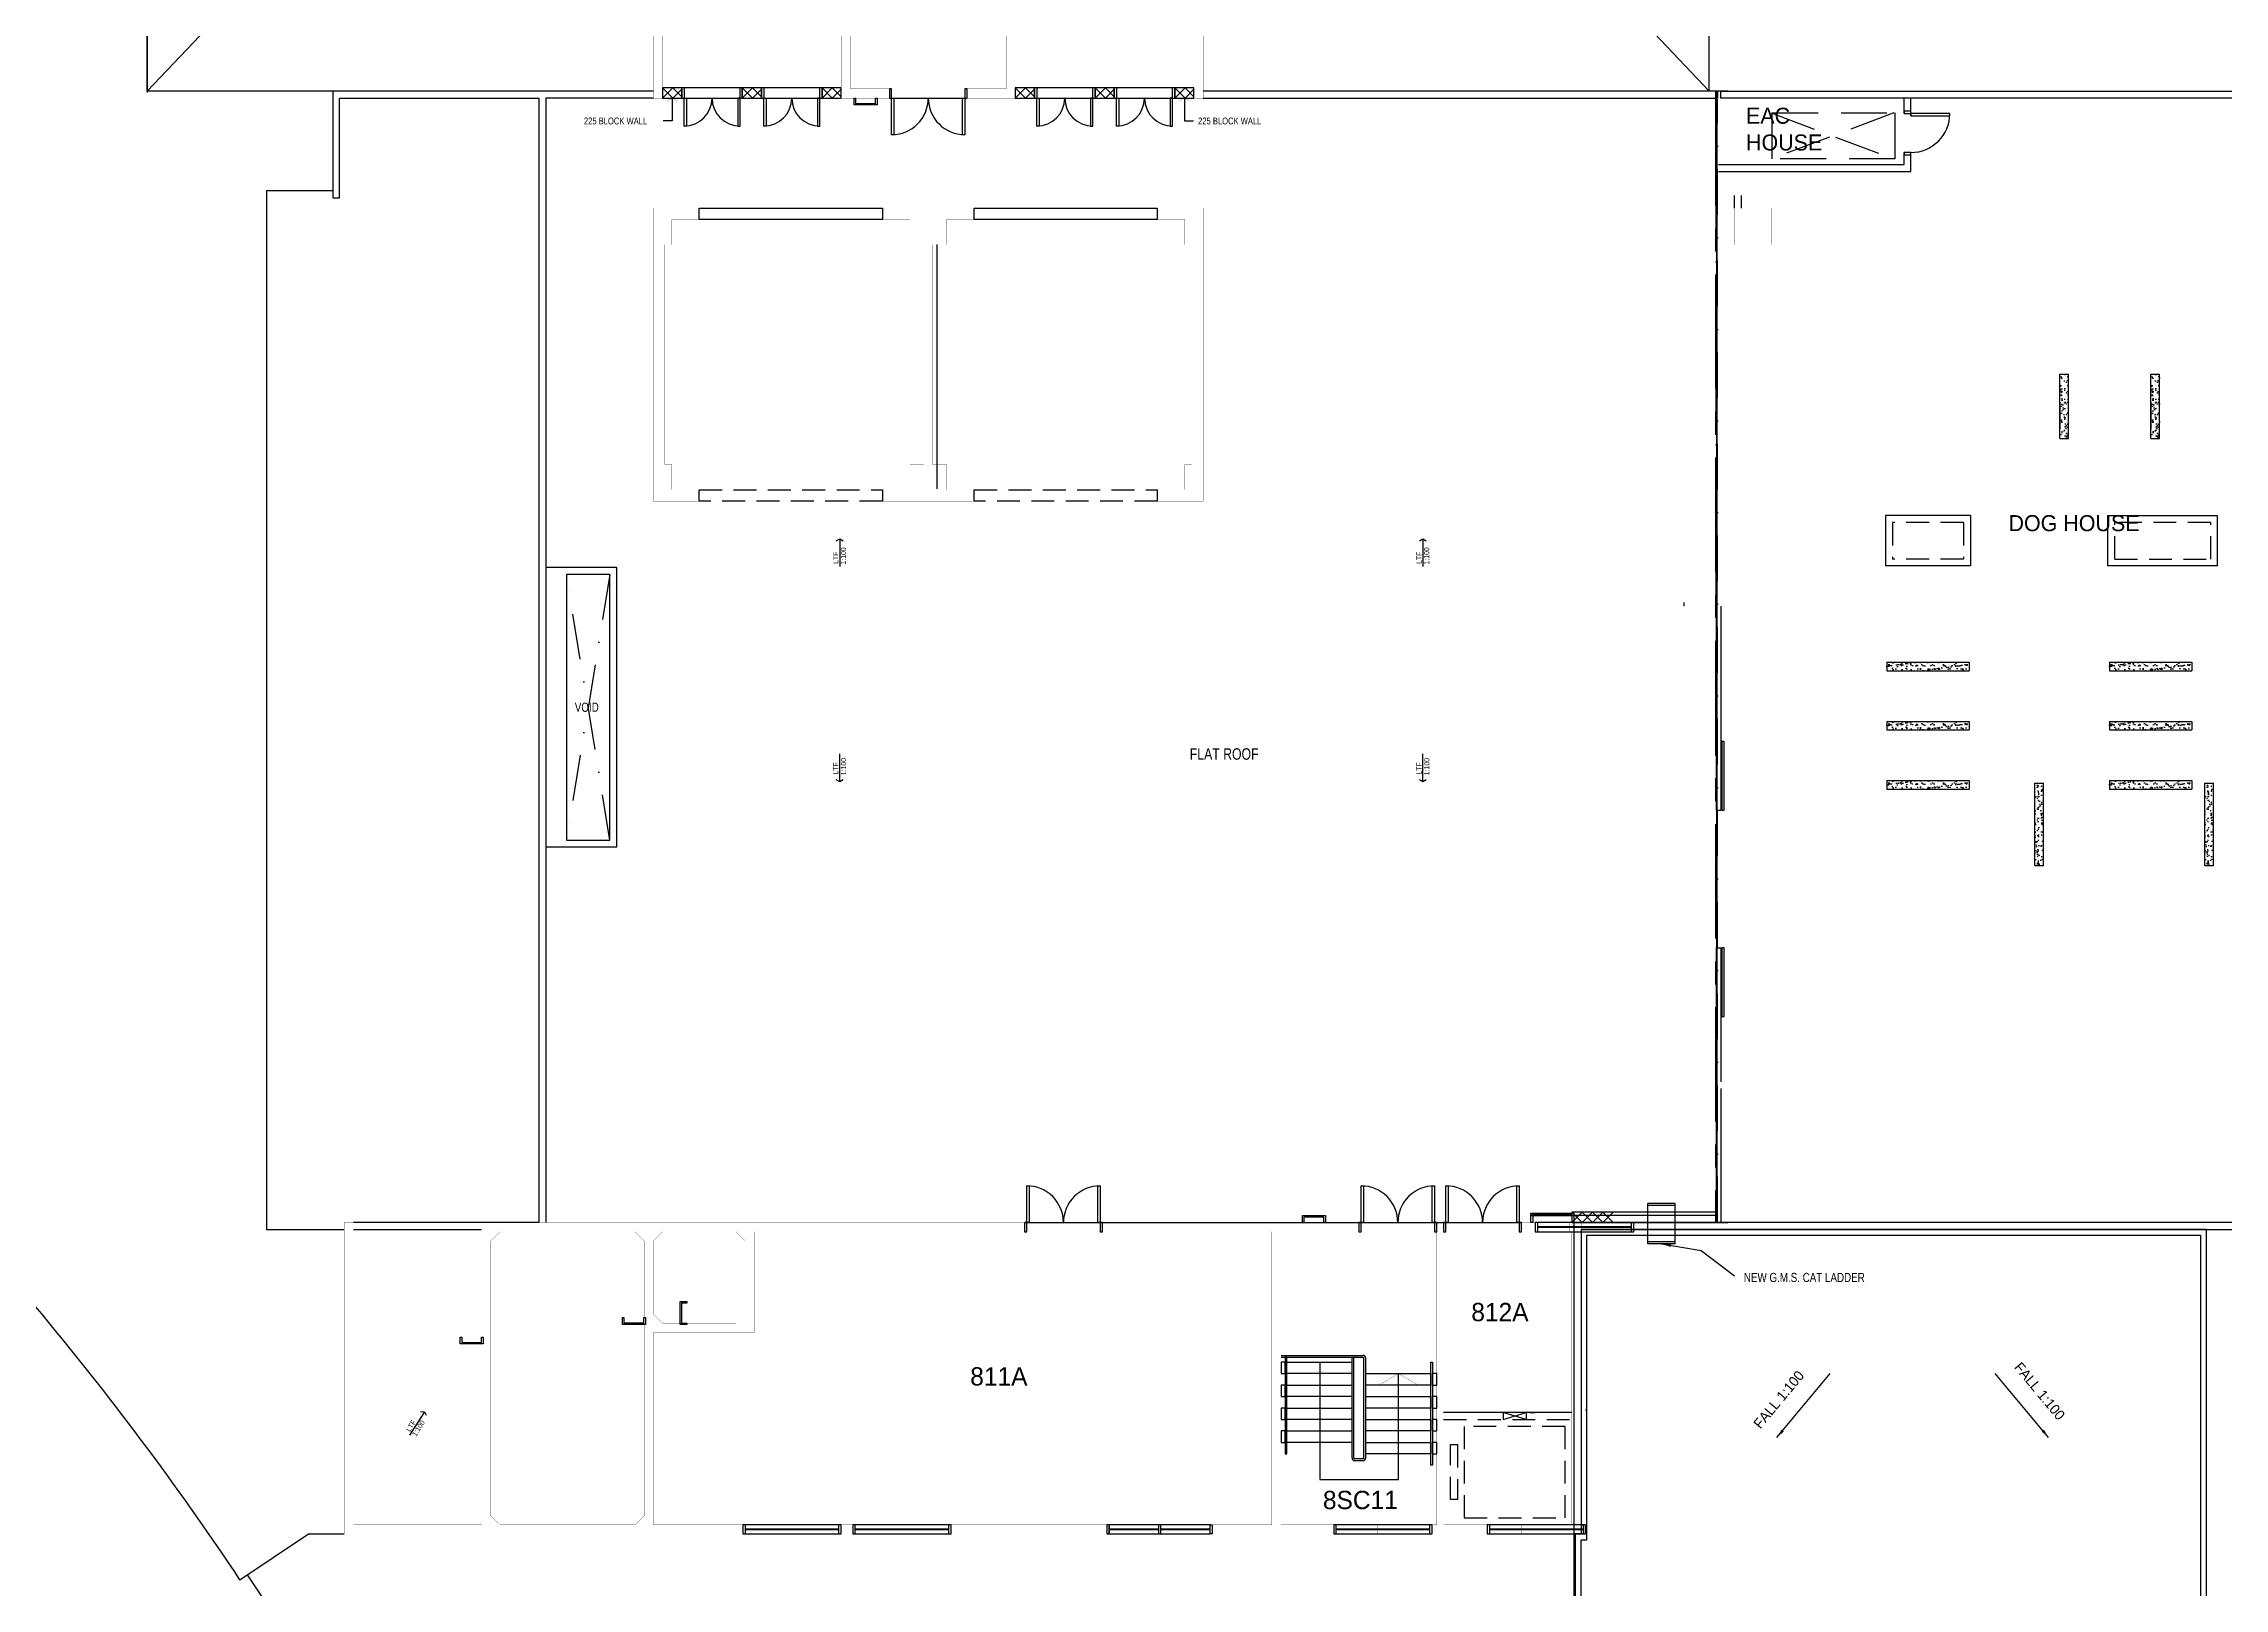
# Model space of a CAD drawing. Header units: millimetres. Extents: x -68474 to 329073, y -131063 to 73864.
# Drawn here: x 52688 to 100294, y -50738 to -17011 of the extents above; entities that cross this region are included whole.
import ezdxf

# ---------------------------------------------------------------- set-up
doc = ezdxf.new("R2010")
doc.units = ezdxf.units.MM
doc.header["$LTSCALE"] = 2000
doc.header["$MEASUREMENT"] = 0
for name, pattern in [('CENTER', [2, 1.25, -0.25, 0.25, -0.25]), ('HIDDEN', [0.375, 0.25, -0.125]), ('s4157A$0$CENTER', [2, 1.25, -0.25, 0.25, -0.25]), ('s4157A$0$DASHDOT', [1, 0.5, -0.25, 0, -0.25]), ('s4157A$0$HIDDEN', [0.375, 0.25, -0.125]), ('s5157a$0$DASHDOT', [1, 0.5, -0.25, 0, -0.25]), ('s5157a$0$DASHED', [0.75, 0.5, -0.25])]:
    doc.linetypes.add(name, pattern=pattern)
for name, color, linetype in [('AR-ROOM', 15, 'Continuous'), ('AR-WALL', 137, 'Continuous'), ('PDR51', 4, 'Continuous')]:
    doc.layers.add(name, color=color, linetype=linetype)
doc.styles.add('s4157A$0$STANDARD', font='txt')
doc.styles.add('s5157a$0$ROMANS', font='romans')
doc.styles.add('s5157a$0$STANDARD', font='txt')
doc.dimstyles.new('s5157a$0$STANDARD$7', dxfattribs={"dimtxt": 200, "dimasz": 200, "dimexe": 200, "dimexo": 400, "dimgap": 100, "dimtad": 1, "dimdec": 0, "dimzin": 0, "dimdsep": 46, "dimtxsty": 's5157a$0$ROMANS', "dimcen": 20, "dimdle": 200, "dimclrt": 6, "dimadec": 0, "dimazin": 0, "dimtfac": 1, "dimtdec": 0, "dimtofl": 0, "dimtmove": 2, "dimatfit": 3, "dimfxl": 1, "dimtolj": 1, "dimtzin": 0, "dimarcsym": 0})

msp = doc.modelspace()

# ---------------------------------------------------------------- hatches: boundary and pattern name
at = {"layer": 'AR-WALL'}
h = msp.add_hatch(dxfattribs=at)
h.set_pattern_fill('AR-SAND', color=256, scale=3, angle=90, style=0)
h.set_pattern_definition([(127.5, (0, -216.8), (-146.82397, -4.8001), [0, -115.824, 0, -129.54, 0, -123.825]), (97.5, (0, -216.8), (-215.04753, 134.857), [0, -62.484, 0, -104.394, 0, -40.005]), (57.5, (0, -310.53), (-0.43116, 237.29771), [0, -38.1, 0, -137.16, 0, -179.07]), (47.5, (0, -310.53), (-66.8788, 229.06694), [0, -19.05, 0, -89.916, 0, -102.87])])
h.paths.add_polyline_path([(96891.6, -24230.9), (96703.5, -24230.9), (96703.5, -24798.7), (96891.6, -24798.7)])
h.paths.add_polyline_path([(96891.6, -24798.7), (96703.5, -24798.7), (96703.5, -25378.6), (96891.6, -25378.6)])
h.paths.add_polyline_path([(96891.6, -25378.6), (96703.5, -25378.6), (96703.5, -25630.9), (96891.6, -25630.9)])
h = msp.add_hatch(dxfattribs=at)
h.set_pattern_fill('AR-SAND', color=256, scale=3, angle=90, style=0)
h.set_pattern_definition([(127.5, (1988.07, -216.8), (-146.82397, -4.8001), [0, -115.824, 0, -129.54, 0, -123.825]), (97.5, (1988.07, -216.8), (-215.04753, 134.857), [0, -62.484, 0, -104.394, 0, -40.005]), (57.5, (1988.07, -310.53), (-0.43116, 237.29771), [0, -38.1, 0, -137.16, 0, -179.07]), (47.5, (1988.07, -310.53), (-66.8788, 229.06694), [0, -19.05, 0, -89.916, 0, -102.87])])
h.paths.add_polyline_path([(98879.6, -24230.9), (98691.6, -24230.9), (98691.6, -24798.7), (98879.6, -24798.7)])
h.paths.add_polyline_path([(98879.6, -24798.7), (98691.6, -24798.7), (98691.6, -25378.6), (98879.6, -25378.6)])
h.paths.add_polyline_path([(98879.6, -25378.6), (98691.6, -25378.6), (98691.6, -25630.9), (98879.6, -25630.9)])
h = msp.add_hatch(dxfattribs=at)
h.set_pattern_fill('AR-SAND', color=256, scale=3, style=0)
h.set_pattern_definition([(37.5, (-1316.76, 0), (-4.8001, 146.82397), [0, -115.824, 0, -129.54, 0, -123.825]), (7.5, (-1316.76, 0), (134.857, 215.04753), [0, -62.484, 0, -104.394, 0, -40.005]), (327.5, (-1410.48, 0), (237.29771, 0.43116), [0, -38.1, 0, -137.16, 0, -179.07]), (317.5, (-1410.48, 0), (229.06694, 66.8788), [0, -19.05, 0, -89.916, 0, -102.87])])
h.paths.add_polyline_path([(93958.5, -30515.5), (92923.7, -30515.5), (92923.7, -30622), (93958.5, -30622)])
h.paths.add_polyline_path([(94333.5, -30515.5), (93958.5, -30515.5), (93958.5, -30622), (94333.5, -30622)])
h.paths.add_polyline_path([(94723.7, -30515.5), (94333.5, -30515.5), (94333.5, -30622), (94723.7, -30622)])
h.paths.add_polyline_path([(93958.5, -30622), (92923.7, -30622), (92923.7, -30700), (93958.5, -30700)])
h.paths.add_polyline_path([(94333.5, -30622), (93958.5, -30622), (93958.5, -30700), (94333.5, -30700)])
h.paths.add_polyline_path([(94723.7, -30622), (94333.5, -30622), (94333.5, -30700), (94723.7, -30700)])
h = msp.add_hatch(dxfattribs=at)
h.set_pattern_fill('AR-SAND', color=256, scale=3, style=0)
h.set_pattern_definition([(37.5, (3542.4, 4e-12), (-4.8001, 146.82397), [0, -115.824, 0, -129.54, 0, -123.825]), (7.5, (3542.4, 4e-12), (134.857, 215.04753), [0, -62.484, 0, -104.394, 0, -40.005]), (327.5, (3448.68, 4e-12), (237.29771, 0.43116), [0, -38.1, 0, -137.16, 0, -179.07]), (317.5, (3448.68, 4e-12), (229.06694, 66.8788), [0, -19.05, 0, -89.916, 0, -102.87])])
h.paths.add_polyline_path([(98817.7, -30515.5), (97782.8, -30515.5), (97782.8, -30622), (98817.7, -30622)])
h.paths.add_polyline_path([(99192.7, -30515.5), (98817.7, -30515.5), (98817.7, -30622), (99192.7, -30622)])
h.paths.add_polyline_path([(99582.8, -30515.5), (99192.7, -30515.5), (99192.7, -30622), (99582.8, -30622)])
h.paths.add_polyline_path([(98817.7, -30622), (97782.8, -30622), (97782.8, -30700), (98817.7, -30700)])
h.paths.add_polyline_path([(99192.7, -30622), (98817.7, -30622), (98817.7, -30700), (99192.7, -30700)])
h.paths.add_polyline_path([(99582.8, -30622), (99192.7, -30622), (99192.7, -30700), (99582.8, -30700)])
h = msp.add_hatch(dxfattribs=at)
h.set_pattern_fill('AR-SAND', color=256, scale=3, style=0)
h.set_pattern_definition([(37.5, (-1316.76, -1292.23), (-4.8001, 146.82397), [0, -115.824, 0, -129.54, 0, -123.825]), (7.5, (-1316.76, -1292.23), (134.857, 215.04753), [0, -62.484, 0, -104.394, 0, -40.005]), (327.5, (-1410.48, -1292.23), (237.29771, 0.43116), [0, -38.1, 0, -137.16, 0, -179.07]), (317.5, (-1410.48, -1292.23), (229.06694, 66.8788), [0, -19.05, 0, -89.916, 0, -102.87])])
h.paths.add_polyline_path([(93958.5, -31807.8), (92923.7, -31807.8), (92923.7, -31914.2), (93958.5, -31914.2)])
h.paths.add_polyline_path([(94333.5, -31807.8), (93958.5, -31807.8), (93958.5, -31914.2), (94333.5, -31914.2)])
h.paths.add_polyline_path([(94723.7, -31807.8), (94333.5, -31807.8), (94333.5, -31914.2), (94723.7, -31914.2)])
h.paths.add_polyline_path([(93958.5, -31914.2), (92923.7, -31914.2), (92923.7, -31992.2), (93958.5, -31992.2)])
h.paths.add_polyline_path([(94333.5, -31914.2), (93958.5, -31914.2), (93958.5, -31992.2), (94333.5, -31992.2)])
h.paths.add_polyline_path([(94723.7, -31914.2), (94333.5, -31914.2), (94333.5, -31992.2), (94723.7, -31992.2)])
h = msp.add_hatch(dxfattribs=at)
h.set_pattern_fill('AR-SAND', color=256, scale=3, style=0)
h.set_pattern_definition([(37.5, (3542.4, -1292.23), (-4.8001, 146.82397), [0, -115.824, 0, -129.54, 0, -123.825]), (7.5, (3542.4, -1292.23), (134.857, 215.04753), [0, -62.484, 0, -104.394, 0, -40.005]), (327.5, (3448.68, -1292.23), (237.29771, 0.43116), [0, -38.1, 0, -137.16, 0, -179.07]), (317.5, (3448.68, -1292.23), (229.06694, 66.8788), [0, -19.05, 0, -89.916, 0, -102.87])])
h.paths.add_polyline_path([(98817.7, -31807.8), (97782.8, -31807.8), (97782.8, -31914.2), (98817.7, -31914.2)])
h.paths.add_polyline_path([(99192.7, -31807.8), (98817.7, -31807.8), (98817.7, -31914.2), (99192.7, -31914.2)])
h.paths.add_polyline_path([(99582.8, -31807.8), (99192.7, -31807.8), (99192.7, -31914.2), (99582.8, -31914.2)])
h.paths.add_polyline_path([(98817.7, -31914.2), (97782.8, -31914.2), (97782.8, -31992.2), (98817.7, -31992.2)])
h.paths.add_polyline_path([(99192.7, -31914.2), (98817.7, -31914.2), (98817.7, -31992.2), (99192.7, -31992.2)])
h.paths.add_polyline_path([(99582.8, -31914.2), (99192.7, -31914.2), (99192.7, -31992.2), (99582.8, -31992.2)])
h = msp.add_hatch(dxfattribs=at)
h.set_pattern_fill('AR-SAND', color=256, scale=3, style=0)
h.set_pattern_definition([(37.5, (-1316.76, -2584.45), (-4.8001, 146.82397), [0, -115.824, 0, -129.54, 0, -123.825]), (7.5, (-1316.76, -2584.45), (134.857, 215.04753), [0, -62.484, 0, -104.394, 0, -40.005]), (327.5, (-1410.48, -2584.45), (237.29771, 0.43116), [0, -38.1, 0, -137.16, 0, -179.07]), (317.5, (-1410.48, -2584.45), (229.06694, 66.8788), [0, -19.05, 0, -89.916, 0, -102.87])])
h.paths.add_polyline_path([(93958.5, -33100), (92923.7, -33100), (92923.7, -33206.5), (93958.5, -33206.5)])
h.paths.add_polyline_path([(94333.5, -33100), (93958.5, -33100), (93958.5, -33206.5), (94333.5, -33206.5)])
h.paths.add_polyline_path([(94723.7, -33100), (94333.5, -33100), (94333.5, -33206.5), (94723.7, -33206.5)])
h.paths.add_polyline_path([(93958.5, -33206.5), (92923.7, -33206.5), (92923.7, -33284.5), (93958.5, -33284.5)])
h.paths.add_polyline_path([(94333.5, -33206.5), (93958.5, -33206.5), (93958.5, -33284.5), (94333.5, -33284.5)])
h.paths.add_polyline_path([(94723.7, -33206.5), (94333.5, -33206.5), (94333.5, -33284.5), (94723.7, -33284.5)])
h = msp.add_hatch(dxfattribs=at)
h.set_pattern_fill('AR-SAND', color=256, scale=3, angle=90, style=0)
h.set_pattern_definition([(127.5, (65643.67, -129198.95), (-146.82397, -4.8001), [0, -115.824, 0, -129.54, 0, -123.825]), (97.5, (65643.67, -129198.95), (-215.04753, 134.857), [0, -62.484, 0, -104.394, 0, -40.005]), (57.5, (65643.67, -129292.68), (-0.43116, 237.29771), [0, -38.1, 0, -137.16, 0, -179.07]), (47.5, (65643.67, -129292.68), (-66.8788, 229.06694), [0, -19.05, 0, -89.916, 0, -102.87])])
h.paths.add_polyline_path([(96159.2, -33923.7), (96159.2, -34958.5), (96265.7, -34958.5), (96265.7, -33923.7)])
h.paths.add_polyline_path([(96159.2, -33548.7), (96159.2, -33923.7), (96265.7, -33923.7), (96265.7, -33548.7)])
h.paths.add_polyline_path([(96159.2, -33158.5), (96159.2, -33548.7), (96265.7, -33548.7), (96265.7, -33158.5)])
h.paths.add_polyline_path([(96265.7, -33923.7), (96265.7, -34958.5), (96343.7, -34958.5), (96343.7, -33923.7)])
h.paths.add_polyline_path([(96265.7, -33548.7), (96265.7, -33923.7), (96343.7, -33923.7), (96343.7, -33548.7)])
h.paths.add_polyline_path([(96265.7, -33158.5), (96265.7, -33548.7), (96343.7, -33548.7), (96343.7, -33158.5)])
h = msp.add_hatch(dxfattribs=at)
h.set_pattern_fill('AR-SAND', color=256, scale=3, style=0)
h.set_pattern_definition([(37.5, (3542.4, -2584.45), (-4.8001, 146.82397), [0, -115.824, 0, -129.54, 0, -123.825]), (7.5, (3542.4, -2584.45), (134.857, 215.04753), [0, -62.484, 0, -104.394, 0, -40.005]), (327.5, (3448.68, -2584.45), (237.29771, 0.43116), [0, -38.1, 0, -137.16, 0, -179.07]), (317.5, (3448.68, -2584.45), (229.06694, 66.8788), [0, -19.05, 0, -89.916, 0, -102.87])])
h.paths.add_polyline_path([(98817.7, -33100), (97782.8, -33100), (97782.8, -33206.5), (98817.7, -33206.5)])
h.paths.add_polyline_path([(99192.7, -33100), (98817.7, -33100), (98817.7, -33206.5), (99192.7, -33206.5)])
h.paths.add_polyline_path([(99582.8, -33100), (99192.7, -33100), (99192.7, -33206.5), (99582.8, -33206.5)])
h.paths.add_polyline_path([(98817.7, -33206.5), (97782.8, -33206.5), (97782.8, -33284.5), (98817.7, -33284.5)])
h.paths.add_polyline_path([(99192.7, -33206.5), (98817.7, -33206.5), (98817.7, -33284.5), (99192.7, -33284.5)])
h.paths.add_polyline_path([(99582.8, -33206.5), (99192.7, -33206.5), (99192.7, -33284.5), (99582.8, -33284.5)])
h = msp.add_hatch(dxfattribs=at)
h.set_pattern_fill('AR-SAND', color=256, scale=3, angle=90, style=0)
h.set_pattern_definition([(127.5, (69350.26, -129198.95), (-146.82397, -4.8001), [0, -115.824, 0, -129.54, 0, -123.825]), (97.5, (69350.26, -129198.95), (-215.04753, 134.857), [0, -62.484, 0, -104.394, 0, -40.005]), (57.5, (69350.26, -129292.68), (-0.43116, 237.29771), [0, -38.1, 0, -137.16, 0, -179.07]), (47.5, (69350.26, -129292.68), (-66.8788, 229.06694), [0, -19.05, 0, -89.916, 0, -102.87])])
h.paths.add_polyline_path([(99865.8, -33923.7), (99865.8, -34958.5), (99972.3, -34958.5), (99972.3, -33923.7)])
h.paths.add_polyline_path([(99865.8, -33548.7), (99865.8, -33923.7), (99972.3, -33923.7), (99972.3, -33548.7)])
h.paths.add_polyline_path([(99865.8, -33158.5), (99865.8, -33548.7), (99972.3, -33548.7), (99972.3, -33158.5)])
h.paths.add_polyline_path([(99972.3, -33923.7), (99972.3, -34958.5), (100050.3, -34958.5), (100050.3, -33923.7)])
h.paths.add_polyline_path([(99972.3, -33548.7), (99972.3, -33923.7), (100050.3, -33923.7), (100050.3, -33548.7)])
h.paths.add_polyline_path([(99972.3, -33158.5), (99972.3, -33548.7), (100050.3, -33548.7), (100050.3, -33158.5)])

# ---------------------------------------------------------------- linework, layer by layer
at = {"color": 10, "linetype": 'CENTER'}
for p, q in [((54950.1, -18049.9), (89050, 17825.1)), ((89050, -18050), (54950.1, 17825.1))]:
    msp.add_line(p, q, dxfattribs=at)
at = {"color": 10}
msp.add_lwpolyline([(89050, -18050), (89050, 17825.1), (73900.1, 17825.1), (73900.1, 12275, -1), (70100.1, 12275), (70100.1, 17825.1), (54950.1, 17825.1), (54949.2, -18074.9)], format="xyb", dxfattribs=at)
at = {"layer": 'AR-WALL', "linetype": 'Continuous'}
for p, q in [((71150.1, -17999.9), (71150.1, -18199.9)), ((71200.1, -17999.9), (71150.1, -17999.9)), ((71200.1, -18199.9), (71200.1, -17999.9)), ((72800.1, -17999.9), (72800.1, -18199.9)), ((72850.1, -17999.9), (72800.1, -17999.9)), ((72850.1, -18199.9), (72850.1, -17999.9)), ((89212.5, -18050.4), (78000.1, -18050.4)), ((89212.5, -18199.7), (89212.5, -18050.4)), ((89450.5, -18049.9), (89225.5, -18049.9)), ((89299.9, -18200.1), (89299.9, -18050)), ((89299.9, -18050), (102875, -18050)), ((70382.1, -18199.9), (70414.1, -18199.9)), ((70382.1, -18349.9), (70382.1, -18199.9)), ((70882.1, -18349.9), (70382.1, -18349.9)), ((70414.1, -18199.9), (70414.1, -18317.9)), ((70414.1, -18317.9), (70850.1, -18317.9)), ((70850.1, -18199.9), (70882.1, -18199.9)), ((70850.1, -18317.9), (70850.1, -18199.9)), ((70882.1, -18199.9), (70882.1, -18349.9)), ((71150.1, -18199.9), (71200.1, -18199.9)), ((71150.1, -18199.9), (72850.1, -18199.9)), ((71200.1, -18199.9), (71250.1, -18199.9)), ((71200.1, -18999.9), (71200.1, -18199.9)), ((71250.1, -18199.9), (71250.1, -18999.9)), ((72750.1, -18199.9), (72800.1, -18199.9)), ((72750.1, -18999.9), (72750.1, -18199.9)), ((72800.1, -18199.9), (72850.1, -18199.9)), ((72800.1, -18199.9), (72800.1, -18999.9)), ((86125, -18199.7), (89212.5, -18199.7)), ((103025, -18200.1), (89299.9, -18200.1)), ((93300, -18538.3), (93300, -18200.1)), ((93450, -18488.3), (93300, -18488.3)), ((93300, -18488.3), (93300, -18538.3)), ((93300, -18538.3), (93450, -18538.3)), ((93450, -18588.3), (93450, -18200.1)), ((93450, -18538.3), (93450, -18488.3)), ((93450, -18538.3), (93450, -18588.3)), ((94300, -18538.3), (93450, -18538.3)), ((94300, -18588.3), (94300, -18538.3)), ((71250.1, -18999.9), (71200.1, -18999.9)), ((72800.1, -18999.9), (72750.1, -18999.9)), ((93450, -18588.3), (94300, -18588.3)), ((93299.9, -19438.3), (93450, -19438.3)), ((93450, -19388.3), (93300, -19388.3)), ((93300, -19388.3), (93300, -19438.3)), ((93300, -19650.1), (93300, -19388.3)), ((93300, -19438.3), (93450, -19438.3)), ((93450, -19438.3), (93450, -19388.3)), ((93450, -19800.1), (93450, -19388.3)), ((89250, -19650.1), (93300, -19650.1)), ((89250, -19800.1), (93450, -19800.1)), ((72187.6, -21399.9), (72187.6, -26733.2)), ((89200, -29290), (89200, -33750)), ((89300, -29290), (89300, -33750)), ((89200, -33750), (89300, -33750)), ((89200, -36750), (89200, -42750)), ((89200, -36750), (89300, -36750)), ((89300, -36750), (89300, -39675.1)), ((89300, -39825), (89300, -42750)), ((74150, -41950), (74200, -41950)), ((74150, -42750), (74150, -41950)), ((74200, -41950), (74200, -42750)), ((75700, -41950), (75750, -41950)), ((75700, -42750), (75700, -41950)), ((75750, -41950), (75750, -42750)), ((81450, -41950), (81500, -41950)), ((81450, -42750), (81450, -41950)), ((81500, -41950), (81500, -42750)), ((83000, -41950), (83050, -41950)), ((83000, -42750), (83000, -41950)), ((83050, -41950), (83050, -42750)), ((83300, -41950), (83350, -41950)), ((83300, -42750), (83300, -41950)), ((83350, -41950), (83350, -42750)), ((84850, -41950), (84900, -41950)), ((84850, -42750), (84850, -41950)), ((84900, -41950), (84900, -42750)), ((74100, -42750), (84950, -42750)), ((74150, -42750), (74100, -42750)), ((74100, -42750), (74100, -42950)), ((74200, -42750), (74150, -42750)), ((74150, -42950), (74150, -42750)), ((75750, -42750), (75700, -42750)), ((75800, -42750), (75750, -42750)), ((75750, -42750), (75750, -42950)), ((75800, -42950), (75800, -42750)), ((80168, -42750), (80168, -42600)), ((80168, -42600), (80668, -42600)), ((80200, -42750), (80168, -42750)), ((80200, -42632), (80200, -42750)), ((80636, -42632), (80200, -42632)), ((80636, -42750), (80636, -42632)), ((80668, -42750), (80636, -42750)), ((80668, -42600), (80668, -42750)), ((81450, -42750), (81400, -42750)), ((81400, -42750), (81400, -42950)), ((81500, -42750), (81450, -42750)), ((81450, -42950), (81450, -42750)), ((83050, -42750), (83000, -42750)), ((83100, -42750), (83050, -42750)), ((83050, -42750), (83050, -42950)), ((83100, -42950), (83100, -42750)), ((83300, -42750), (83250, -42750)), ((83250, -42750), (83250, -42950)), ((83350, -42750), (83300, -42750)), ((83300, -42950), (83300, -42750)), ((84900, -42750), (84850, -42750)), ((84950, -42750), (84900, -42750)), ((84900, -42750), (84900, -42950)), ((84950, -42950), (84950, -42750)), ((85150, -42550), (85150, -42600)), ((85150, -42550), (85200, -42550)), ((85150, -42750), (85150, -42550)), ((86100, -42550), (85150, -42550)), ((85150, -42600), (86100, -42600)), ((85200, -42750), (85150, -42750)), ((85200, -42550), (85200, -42750)), ((85200, -42570), (85200, -42580)), ((86050, -42570), (85200, -42570)), ((85200, -42580), (86050, -42580)), ((85250, -42750), (85250, -42950)), ((87400, -42750), (85250, -42750)), ((85300, -42750), (85300, -42950)), ((87350, -42750), (85300, -42750)), ((85300, -42845), (85300, -42855)), ((87350, -42845), (85300, -42845)), ((89225.5, -42525), (86050, -42525)), ((86275, -42750), (86050, -42525)), ((86050, -42750), (86275, -42525)), ((86050, -42525), (86050, -42750)), ((86050, -42550), (86050, -42750)), ((86100, -42550), (86050, -42550)), ((86050, -42580), (86050, -42570)), ((86050, -42750), (86100, -42750)), ((86050, -42750), (89450.5, -42750)), ((86100, -42750), (86100, -42550)), ((86100, -42600), (86100, -42550)), ((86100.2, -72749.8), (86100.2, -42750)), ((139800, -42750), (86250.2, -42750)), ((86500, -42525), (86275, -42750)), ((86275, -42525), (86500, -42750)), ((86725, -42750), (86500, -42525)), ((86500, -42750), (86725, -42525)), ((86725, -42525), (86950, -42750)), ((86950, -42525), (86725, -42750)), ((87350, -42950), (87350, -42750)), ((87350, -42855), (87350, -42845)), ((87400, -42950), (87400, -42750)), ((59450, -42900), (62250, -42900)), ((74100, -42950), (74150, -42950)), ((75750, -42950), (75800, -42950)), ((81400, -42950), (81450, -42950)), ((83050, -42950), (83100, -42950)), ((83250, -42950), (83300, -42950)), ((84900, -42950), (84950, -42950)), ((85250, -42950), (87400, -42950)), ((85300, -42855), (87350, -42855)), ((85300, -42950), (87350, -42950)), ((86250.2, -42900), (139800, -42900)), ((66581.8, -44476.3), (66731.8, -44476.3)), ((66581.8, -44976.3), (66581.8, -44476.3)), ((66613.8, -44508.3), (66613.8, -44944.3)), ((66731.8, -44508.3), (66613.8, -44508.3)), ((66731.8, -44476.3), (66731.8, -44508.3)), ((65325.3, -44823.7), (65357.3, -44823.7)), ((65325.3, -44973.7), (65325.3, -44823.7)), ((65825.3, -44973.7), (65325.3, -44973.7)), ((65357.3, -44823.7), (65357.3, -44941.7)), ((65357.3, -44941.7), (65793.3, -44941.7)), ((65793.3, -44823.7), (65825.3, -44823.7)), ((65793.3, -44941.7), (65793.3, -44823.7)), ((65825.3, -44823.7), (65825.3, -44973.7)), ((66731.8, -44976.3), (66581.8, -44976.3)), ((66613.8, -44944.3), (66731.8, -44944.3)), ((66731.8, -44944.3), (66731.8, -44976.3)), ((61782, -45250), (61814, -45250)), ((61782, -45400), (61782, -45250)), ((62282, -45400), (61782, -45400)), ((61814, -45250), (61814, -45368)), ((61814, -45368), (62250, -45368)), ((62250, -45250), (62282, -45250)), ((62250, -45368), (62250, -45250)), ((62282, -45250), (62282, -45400)), ((79700, -45650), (81484.8, -45650)), ((79700, -45690), (81484.8, -45690)), ((80544.7, -45800), (80545.1, -48360.9)), ((81250.1, -47885), (81249.9, -45715)), ((81290.1, -47885), (81289.9, -45715)), ((81509.9, -47885), (81509.8, -45715)), ((81549.9, -47885), (81549.8, -45715)), ((82266.7, -48360.9), (82267.1, -46050)), ((86050, -46900), (83250, -46900)), ((85132, -46900), (85250, -46900)), ((86350.2, -46837.6), (86375, -46837.6)), ((81484.9, -47910), (81315.1, -47910)), ((81484.9, -47950), (81315.1, -47950)), ((80545.1, -48360.9), (82266.7, -48360.9)), ((70350, -49350), (70350, -49550)), ((72500, -49350), (70350, -49350)), ((70400, -49350), (70400, -49550)), ((72450, -49350), (70400, -49350)), ((70400, -49445), (70400, -49455)), ((72450, -49445), (70400, -49445)), ((70400, -49455), (72450, -49455)), ((72450, -49550), (72450, -49350)), ((72450, -49455), (72450, -49445)), ((72500, -49550), (72500, -49350)), ((80850, -49350), (80850, -49550)), ((83000, -49350), (80850, -49350)), ((80900, -49350), (80900, -49550)), ((82950, -49350), (80900, -49350)), ((80900, -49445), (80900, -49455)), ((82950, -49445), (80900, -49445)), ((80900, -49455), (82950, -49455)), ((82950, -49550), (82950, -49350)), ((82950, -49455), (82950, -49445)), ((83000, -49550), (83000, -49350)), ((84200, -49350), (84200, -49550)), ((86350, -49350), (84200, -49350)), ((84250, -49350), (84250, -49550)), ((86300, -49350), (84250, -49350)), ((84250, -49445), (84250, -49455)), ((86300, -49445), (84250, -49445)), ((84250, -49455), (86300, -49455)), ((86300, -49550), (86300, -49350)), ((86300, -49455), (86300, -49445)), ((86350, -49550), (86350, -49350)), ((70350, -49550), (72500, -49550)), ((70400, -49550), (72450, -49550)), ((80850, -49550), (83000, -49550)), ((80900, -49550), (82950, -49550)), ((84200, -49550), (86350, -49550)), ((84250, -49550), (86300, -49550))]:
    msp.add_line(p, q, dxfattribs=at)
at = {"layer": 'AR-WALL', "linetype": 's4157A$0$DASHDOT'}
for p, q in [((89212.5, -42750), (89212.5, -18224.9)), ((65050, -28599.9), (64100, -34399.9)), ((65050, -34399.9), (64100, -28599.9))]:
    msp.add_line(p, q, dxfattribs=at)
at = {"layer": 'AR-WALL', "linetype": 's5157a$0$DASHDOT'}
msp.add_line((89225, -42750), (89225, -18224.9), dxfattribs=at)
at = {"layer": 'AR-WALL', "linetype": 's5157a$0$DASHED'}
for p, q in [((90400, -18524.9), (93075, -19525)), ((93075, -18524.9), (90400, -19525))]:
    msp.add_line(p, q, dxfattribs=at)
at = {"layer": 'AR-WALL'}
for p, q in [((89600, -20600), (89600, -20324.9)), ((89750, -20600), (89750, -20324.9)), ((96703.5, -24230.9), (96891.6, -24230.9)), ((96703.5, -25630.9), (96703.5, -24230.9)), ((96891.6, -25630.9), (96891.6, -24230.9)), ((98691.6, -24230.9), (98879.6, -24230.9)), ((98691.6, -25630.9), (98691.6, -24230.9)), ((98879.6, -25630.9), (98879.6, -24230.9)), ((96703.5, -24839.7), (96703.5, -25422)), ((98691.6, -24839.7), (98691.6, -25422)), ((96703.5, -25630.9), (96891.6, -25630.9)), ((98691.6, -25630.9), (98879.6, -25630.9)), ((94748.7, -27315.5), (92898.7, -27315.5)), ((92898.7, -27315.5), (92898.7, -28415.5)), ((94748.7, -27315.5), (94748.7, -28415.5)), ((97748.7, -28415.5), (97748.7, -27319)), ((100144.7, -27319), (97748.7, -27319)), ((100144.7, -28415.5), (100144.7, -27319)), ((94748.7, -28415.5), (92898.7, -28415.5)), ((100144.7, -28415.5), (97748.7, -28415.5)), ((88490, -29210), (88490, -29290)), ((92923.7, -30515.5), (92923.7, -30703.6)), ((92923.7, -30515.5), (94723.7, -30515.5)), ((92923.7, -30703.6), (94723.7, -30703.6)), ((94723.7, -30515.5), (94723.7, -30703.6)), ((97782.8, -30515.5), (97782.8, -30703.6)), ((97782.8, -30515.5), (99582.8, -30515.5)), ((97782.8, -30703.6), (99582.8, -30703.6)), ((99582.8, -30515.5), (99582.8, -30703.6)), ((92923.7, -31807.8), (92923.7, -31995.8)), ((92923.7, -31807.8), (94723.7, -31807.8)), ((94723.7, -31807.8), (94723.7, -31995.8)), ((97782.8, -31807.8), (97782.8, -31995.8)), ((97782.8, -31807.8), (99582.8, -31807.8)), ((99582.8, -31807.8), (99582.8, -31995.8)), ((92923.7, -31995.8), (94723.7, -31995.8)), ((97782.8, -31995.8), (99582.8, -31995.8)), ((92923.7, -33100), (92923.7, -33288.1)), ((92923.7, -33100), (94723.7, -33100)), ((92923.7, -33288.1), (94723.7, -33288.1)), ((94723.7, -33100), (94723.7, -33288.1)), ((96159.2, -33158.5), (96347.3, -33158.5)), ((96159.2, -34958.5), (96159.2, -33158.5)), ((96347.3, -34958.5), (96347.3, -33158.5)), ((97782.8, -33100), (97782.8, -33288.1)), ((97782.8, -33100), (99582.8, -33100)), ((97782.8, -33288.1), (99582.8, -33288.1)), ((99582.8, -33100), (99582.8, -33288.1)), ((99865.8, -33158.5), (100053.9, -33158.5)), ((99865.8, -34958.5), (99865.8, -33158.5)), ((100053.9, -34958.5), (100053.9, -33158.5)), ((96159.2, -34958.5), (96347.3, -34958.5)), ((99865.8, -34958.5), (100053.9, -34958.5)), ((87706.5, -43215), (87706.5, -42335)), ((88306.5, -42335), (87706.5, -42335)), ((88306.5, -43215), (88306.5, -42335)), ((88306.5, -42375), (87706.5, -42375)), ((88306.5, -43175), (87706.5, -43175)), ((88306.5, -43215), (87706.5, -43215))]:
    msp.add_line(p, q, dxfattribs=at)
at = {"layer": 'AR-WALL', "linetype": 'HIDDEN'}
for p, q in [((94598.7, -27465.5), (93048.7, -27465.5)), ((93048.7, -27465.5), (93048.7, -28265.5)), ((94598.7, -27465.5), (94598.7, -28265.5)), ((97898.7, -28265.5), (97898.7, -27469)), ((99994.7, -27469), (97898.7, -27469)), ((99994.7, -28265.5), (99994.7, -27469)), ((94598.7, -28265.5), (93048.7, -28265.5)), ((97898.7, -28265.5), (99994.7, -28265.5))]:
    msp.add_line(p, q, dxfattribs=at)
at = {"layer": 'AR-WALL', "linetype": 's4157A$0$HIDDEN'}
msp.add_line((83250, -47050), (86050, -47050), dxfattribs=at)
at = {"layer": 'AR-WALL', "linetype": 'Continuous'}
for points in [[(58996.9, -18049.6), (54950.1, -18049.9), (54950.1, 17850.1)], [(66000.1, -18049.9), (59000, -18049.9), (59000, -20375), (59150, -20375), (59150, -18199.9), (63500, -18199.9), (63500, -42750), (59450, -42750)], [(66200.1, -18199.9), (66425.1, -17974.9), (66620.1, -18169.9)], [(66200.1, -17974.9), (66425.1, -18199.9), (66620.1, -18004.9)], [(67940.1, -18199.9), (68165.1, -17974.9), (68360.1, -18169.9)], [(67940.1, -17974.9), (68165.1, -18199.9), (68360.1, -18004.9)], [(69680.1, -18199.9), (69905.1, -17974.9), (70100.1, -18169.9)], [(69680.1, -17974.9), (69905.1, -18199.9), (70100.1, -18004.9)], [(73900.1, -18199.9), (74125.1, -17974.9), (74320.1, -18169.9)], [(73900.1, -17974.9), (74125.1, -18199.9), (74320.1, -18004.9)], [(75640.1, -18199.9), (75865.1, -17974.9), (76060.1, -18169.9)], [(75640.1, -17974.9), (75865.1, -18199.9), (76060.1, -18004.9)], [(77380.1, -18199.9), (77605.1, -17974.9), (77800.1, -18169.9)], [(77380.1, -17974.9), (77605.1, -18199.9), (77800.1, -18004.9)], [(66000.1, -18199.9), (63650, -18199.9), (63650, -42750)], [(66410.1, -18199.9), (66410.1, -18699.9), (66210.1, -18699.9)], [(77590.1, -18199.9), (77590.1, -18699.9), (77790.1, -18699.9)], [(78000.1, -18199.9), (89213.1, -18199.9), (89213, -42600), (86100, -42600)], [(59000, -20225), (57550, -20225), (57550, -42900), (59250, -42900)], [(63650, -34549.9), (65200, -34549.9), (65200, -28449.9), (63650, -28449.9)], [(56973.8, -50551.5), (58472.6, -49550), (59250, -49550)]]:
    msp.add_lwpolyline(points, dxfattribs=at)
at = {"layer": 'AR-WALL', "linetype": 'Continuous', "const_width": 5}
for points in [[(70300.1, -14641.8), (70300.1, -17999.9), (71150.1, -17999.9), (71150.1, -18199.9), (70100.1, -18199.9), (70100.1, -16550)], [(73900.1, -16550), (73900.1, -18199.9), (72850.1, -18199.9), (72850.1, -17999.9), (73700.1, -17999.9), (73700.1, -14641.8)], [(66200.1, -16550), (66200.1, -18199.9), (66000.1, -18199.9), (66000.1, -16350)], [(78000.1, -16350), (78000.1, -18199.9), (77800.1, -18199.9), (77800.1, -16550)], [(66518.4, -18262.4), (66410.1, -18199.9), (66301.9, -18262.4)], [(77481.8, -18262.4), (77590.1, -18199.9), (77698.3, -18262.4)], [(82700.1, -46300), (82267.1, -46050), (81834.1, -46300)]]:
    msp.add_lwpolyline(points, dxfattribs=at)
at = {"layer": 'AR-WALL', "linetype": 'Continuous'}
for points in [[(66200.1, -18199.9), (66620.1, -18199.9), (66620.1, -17974.9), (66200.1, -17974.9)], [(66620.1, -18199.9), (67940.1, -18199.9), (67940.1, -17974.9), (66620.1, -17974.9)], [(66670.1, -18199.9), (67890.1, -18199.9), (67890.1, -17974.9), (66670.1, -17974.9)], [(67940.1, -18199.9), (68360.1, -18199.9), (68360.1, -17974.9), (67940.1, -17974.9)], [(68360.1, -18199.9), (69680.1, -18199.9), (69680.1, -17974.9), (68360.1, -17974.9)], [(68410.1, -18199.9), (69630.1, -18199.9), (69630.1, -17974.9), (68410.1, -17974.9)], [(69680.1, -18199.9), (70100.1, -18199.9), (70100.1, -17974.9), (69680.1, -17974.9)], [(73900.1, -18199.9), (74320.1, -18199.9), (74320.1, -17974.9), (73900.1, -17974.9)], [(74320.1, -18199.9), (75640.1, -18199.9), (75640.1, -17974.9), (74320.1, -17974.9)], [(74370.1, -18199.9), (75590.1, -18199.9), (75590.1, -17974.9), (74370.1, -17974.9)], [(75640.1, -18199.9), (76060.1, -18199.9), (76060.1, -17974.9), (75640.1, -17974.9)], [(76060.1, -18199.9), (77380.1, -18199.9), (77380.1, -17974.9), (76060.1, -17974.9)], [(76110.1, -18199.9), (77330.1, -18199.9), (77330.1, -17974.9), (76110.1, -17974.9)], [(77380.1, -18199.9), (77800.1, -18199.9), (77800.1, -17974.9), (77380.1, -17974.9)], [(66670.1, -18199.9), (66720.1, -18199.9), (66720.1, -18809.9), (66670.1, -18809.9)], [(67890.1, -18199.9), (67840.1, -18199.9), (67840.1, -18809.9), (67890.1, -18809.9)], [(68410.1, -18199.9), (68460.1, -18199.9), (68460.1, -18809.9), (68410.1, -18809.9)], [(69630.1, -18199.9), (69580.1, -18199.9), (69580.1, -18809.9), (69630.1, -18809.9)], [(74370.1, -18199.9), (74420.1, -18199.9), (74420.1, -18809.9), (74370.1, -18809.9)], [(75590.1, -18199.9), (75540.1, -18199.9), (75540.1, -18809.9), (75590.1, -18809.9)], [(76110.1, -18199.9), (76160.1, -18199.9), (76160.1, -18809.9), (76110.1, -18809.9)], [(77330.1, -18199.9), (77280.1, -18199.9), (77280.1, -18809.9), (77330.1, -18809.9)], [(67000.1, -20599.9), (71000.1, -20599.9), (71000.1, -20849.9), (67000.1, -20849.9)], [(73000.1, -20599.9), (77000.1, -20599.9), (77000.1, -20849.9), (73000.1, -20849.9)], [(64100, -34399.9), (65050, -34399.9), (65050, -28599.9), (64100, -28599.9)], [(79790, -47800), (79830, -47800), (79830, -45690), (79790, -45690)], [(79700, -46050), (79790, -46050), (79790, -45800), (79700, -45800)], [(81249.6, -46050), (79830, -46050), (79830, -45800), (81249.6, -45800)], [(82969.4, -46300), (81549.8, -46300), (81549.8, -46050), (82969.4, -46050)], [(83009.4, -48050), (82969.4, -48050), (82969.4, -45800), (83009.4, -45800)], [(83009.4, -46300), (83099.4, -46300), (83099.4, -46050), (83009.4, -46050)], [(79700, -46550), (79790, -46550), (79790, -46300), (79700, -46300)], [(81249.6, -46550), (79830, -46550), (79830, -46300), (81249.6, -46300)], [(82969.4, -46800), (81549.8, -46800), (81549.8, -46550), (82969.4, -46550)], [(83009.4, -46800), (83099.4, -46800), (83099.4, -46550), (83009.4, -46550)], [(79700, -47050), (79790, -47050), (79790, -46800), (79700, -46800)], [(81249.6, -47050), (79830, -47050), (79830, -46800), (81249.6, -46800)], [(82969.4, -47300), (81549.8, -47300), (81549.8, -47050), (82969.4, -47050)], [(83009.4, -47300), (83099.4, -47300), (83099.4, -47050), (83009.4, -47050)], [(79700, -47550), (79790, -47550), (79790, -47300), (79700, -47300)], [(81249.6, -47550), (79830, -47550), (79830, -47300), (81249.6, -47300)], [(82969.4, -47800), (81549.8, -47800), (81549.8, -47550), (82969.4, -47550)], [(83009.4, -47800), (83099.4, -47800), (83099.4, -47550), (83009.4, -47550)], [(67950, -49550), (70100, -49550), (70100, -49350), (67950, -49350)], [(68000, -49550), (70050, -49550), (70050, -49350), (68000, -49350)], [(68000, -49455), (70050, -49455), (70050, -49445), (68000, -49445)], [(75900, -49550), (75950, -49550), (75950, -49350), (75900, -49350)], [(75950, -49550), (78150, -49550), (78150, -49350), (75950, -49350)], [(75950, -49455), (77025, -49455), (77025, -49445), (75950, -49445)], [(77025, -49550), (77075, -49550), (77075, -49350), (77025, -49350)], [(77075, -49455), (78150, -49455), (78150, -49445), (77075, -49445)], [(78200, -49550), (78150, -49550), (78150, -49350), (78200, -49350)]]:
    msp.add_lwpolyline(points, close=True, dxfattribs=at)
at = {"layer": 'AR-WALL', "linetype": 's4157A$0$CENTER'}
msp.add_lwpolyline([(89187.5, -42750), (89212.5, -42750), (89212.5, -18049.9), (89187.5, -18049.9)], close=True, dxfattribs=at)
at = {"layer": 'AR-WALL', "linetype": 's5157a$0$DASHDOT'}
msp.add_lwpolyline([(89200, -29274.1), (89200, -18049.9), (89225, -18049.9), (89225, -18199.9)], dxfattribs=at)
at = {"layer": 'AR-WALL', "linetype": 's5157a$0$DASHED'}
msp.add_lwpolyline([(90425, -18524.9), (93100, -18524.9), (93100, -19525), (90425, -19525)], close=True, dxfattribs=at)
at = {"layer": 'AR-WALL', "linetype": 'Continuous', "const_width": 5}
for points in [[(67000.1, -20599.9), (66000.1, -20599.9), (66000.1, -21399.9), (66000.1, -26999.9), (67000.1, -26999.9), (67000.1, -26749.9), (66400.1, -26749.9), (66400.1, -26199.9), (66250.1, -26199.9), (66250.1, -21399.9), (66400.1, -21399.9), (66400.1, -20849.9), (67000.1, -20849.9)], [(72400.1, -20849.9), (73000.1, -20849.9), (73000.1, -20599.9), (71000.1, -20599.9), (71000.1, -20849.9), (71600.1, -20849.9), (71600.1, -21399.9), (71900.1, -21399.9), (71900.1, -26199.9), (71600.1, -26199.9), (71600.1, -26749.9), (71000.1, -26749.9), (71000.1, -26999.9), (73000.1, -26999.9), (73000.1, -26749.9), (72400.1, -26749.9), (72400.1, -26199.9), (72100.1, -26199.9), (72100.1, -21399.9), (72400.1, -21399.9)], [(77000.1, -20599.9), (78000.1, -20599.9), (78000.1, -21399.9), (78000.1, -26999.9), (77000.1, -26999.9), (77000.1, -26749.9), (77600.1, -26749.9), (77600.1, -26199.9), (77750.1, -26199.9), (77750.1, -21399.9), (77600.1, -21399.9), (77600.1, -20849.9), (77000.1, -20849.9)], [(89600, -21400), (90400, -21400), (90400, -20600), (89600, -20600)], [(62250, -49350), (59450, -49350), (59450, -42750), (59250, -42750), (59250, -49550), (67950, -49550), (67950, -49350), (66000, -49350), (66000, -45150), (68200, -45150), (68200, -42950), (74100, -42950), (74100, -42750), (62250, -42750)], [(75800, -42750), (81400, -42750), (81400, -42950), (79700, -42950), (79700, -49350), (80850, -49350), (80850, -49550), (78200, -49550), (78200, -49350), (79500, -49350), (79500, -42949.9), (75800, -42949.9)], [(83250, -42750), (83100, -42750), (83100, -49350), (81800, -49350), (81800, -49550), (84200, -49550), (84200, -49350), (83250, -49350)], [(84950, -42950), (85250, -42950), (85250, -42750), (84950, -42750)], [(86250, -42750), (86250, -49550), (84950, -49550), (84950, -49350), (86050, -49350), (86050, -42950), (86000, -42950), (86000, -42750)], [(62650, -42950), (65600, -42950), (65800, -43150), (65800, -49150), (65600, -49350), (62650, -49350), (62450, -49150), (62450, -43150)], [(66200, -42950), (67800, -42950), (68000, -43150), (68000, -44750), (67800, -44950), (66200, -44950), (66000, -44750), (66000, -43150)], [(70100, -49550), (70350, -49550), (70350, -49350), (70100, -49350)], [(72500, -49550), (75900, -49550), (75900, -49350), (72500, -49350)]]:
    msp.add_lwpolyline(points, close=True, dxfattribs=at)
at = {"layer": 'AR-WALL', "linetype": 's4157A$0$HIDDEN'}
for points in [[(67000.1, -26749.9), (71000.1, -26749.9), (71000.1, -26999.9), (67000.1, -26999.9)], [(73000.1, -26749.9), (77000.1, -26749.9), (77000.1, -26999.9), (73000.1, -26999.9)], [(83400, -47600), (83550, -47600), (83550, -48800), (83400, -48800)], [(85900, -47200), (83700, -47200), (83700, -49200), (85900, -49200)]]:
    msp.add_lwpolyline(points, close=True, dxfattribs=at)
at = {"layer": 'AR-WALL'}
for points in [[(89324.5, -32250), (89324.5, -33750), (89374.5, -33750), (89374.5, -32250)], [(89324.5, -36750), (89324.5, -38250), (89374.5, -38250), (89374.5, -36750)], [(99900, -42900), (86250, -42900), (86250, -49550), (86125, -49550), (86125, -51400), (89100, -51400), (89100, -66900), (98400, -66900), (98400, -51400), (99900, -51400)], [(98275, -66775), (89225, -66775), (89225, -51275), (86250, -51275), (86250, -49675), (86375, -49675), (86375, -43025), (99775, -43025), (99775, -51275), (98275, -51275)]]:
    msp.add_lwpolyline(points, close=True, dxfattribs=at)
at = {"layer": 'AR-WALL', "linetype": 's4157A$0$HIDDEN'}
msp.add_lwpolyline([(85050, -46900), (85050, -47050), (84550, -46900), (84550, -47050), (85050, -46900)], dxfattribs=at)
at = {"layer": 'AR-WALL', "linetype": 'Continuous'}
for centre, radius, start, end in [((66670.1, -18199.9), 610, 270, 0), ((67890.1, -18199.9), 610, 180, 270), ((68410.1, -18199.9), 610, 270, 0), ((69630.1, -18199.9), 610, 180, 270), ((74370.1, -18199.9), 610, 270, 0), ((75590.1, -18199.9), 610, 180, 270), ((76110.1, -18199.9), 610, 270, 0), ((77330.1, -18199.9), 610, 180, 270), ((0.1, -88499.9), 54705, 344.11291, 175.88673), ((0.1, -88499.9), 68455, 33.666342, 39.9164), ((81314.9, -45715), 65, 157.38013, 180.01731), ((81314.9, -45715), 25, 90, 180.05265), ((81314.9, -45715), 65, 90, 90.03071), ((81314.9, -45715), 65, 90, 90.03071), ((81484.8, -45715), 65, 0.01668, 90), ((81484.8, -45715), 25, 0.05145, 90), ((81315.1, -47885), 65, 179.98747, 270), ((81315.1, -47885), 25, 179.96793, 270), ((81484.9, -47885), 25, 270, 0.01317), ((81484.9, -47885), 65, 270, 0.00562), ((0.1, -88499.9), 68655, 9.9167, 33.666589)]:
    msp.add_arc(centre, radius, start, end, dxfattribs=at)
for centre, major_axis, start_param, end_param in [((71200.1, -18199.9), (-565.7, 565.7), 2.3561945, 3.9269908), ((72800.1, -18199.9), (565.7, 565.7), 2.3561945, 3.9269908), ((93450, -18538.3), (-601, -601), 0.7853982, 2.3561945), ((74150, -42750), (-565.7, 565.7), 3.9269908, 5.4977871), ((75750, -42750), (-565.7, 565.7), -0.7853982, 0.7853982), ((81450, -42750), (-565.7, 565.7), 3.9269908, 5.4977871), ((83050, -42750), (-565.7, 565.7), -0.7853982, 0.7853982), ((83300, -42750), (-565.7, 565.7), 3.9269908, 5.4977871), ((84900, -42750), (-565.7, 565.7), -0.7853982, 0.7853982)]:
    msp.add_ellipse(centre, major_axis=major_axis, ratio=1, start_param=start_param, end_param=end_param, dxfattribs=at)
msp.add_point((81450, -42750), dxfattribs=at)
at = {"layer": 'PDR51', "linetype": 'Continuous'}
for p, q in [((69992.7, -27864.2), (70065.7, -27822.1)), ((70065.7, -27822.1), (70065.7, -28429)), ((70065.7, -27822.1), (70138.8, -27864.3)), ((82724.2, -27864.2), (82797.2, -27822.1)), ((82797.2, -27822.1), (82797.2, -28429)), ((82797.2, -27822.1), (82870.3, -27864.3)), ((70065.7, -33127.6), (70065.7, -32520.7)), ((82797.2, -33127.6), (82797.2, -32520.7)), ((70065.7, -33127.6), (69992.6, -33085.4)), ((70138.7, -33085.4), (70065.7, -33127.6)), ((82797.2, -33127.6), (82724.1, -33085.4)), ((82870.2, -33085.4), (82797.2, -33127.6)), ((61000.1, -46881.4), (60677.4, -47395.4)), ((60915.9, -46878.3), (61000.1, -46881.4)), ((61000.1, -46881.4), (61039.6, -46956))]:
    msp.add_line(p, q, dxfattribs=at)

# ---------------------------------------------------------------- texts
at = {"layer": 'AR-ROOM', "style": 's4157A$0$STANDARD'}
for s, p in [('812A', (83854.2, -44904.9)), ('811A', (72916.4, -46309.4)), ('8SC11', (80614.9, -49008))]:
    msp.add_text(s, height=400, dxfattribs=at).set_placement(p)
at = {"layer": 'AR-WALL', "linetype": 'Continuous', "style": 's4157A$0$STANDARD', "width": 0.8}
for s, height, p in [('225 BLOCK WALL', 150, (64483, -18774.9)), ('225 BLOCK WALL', 150, (77890.1, -18774.9)), ('VOID', 200, (64284, -31599.9)), ('FLAT ROOF', 250, (77709.5, -32645.7))]:
    msp.add_text(s, height=height, dxfattribs=at).set_placement(p)
at = {"layer": 'AR-WALL', "style": 's5157a$0$STANDARD', "width": 0.8}
msp.add_text('NEW G.M.S. CAT LADDER', height=200, dxfattribs=at).set_placement((89804.2, -44049.5))
at = {"layer": 'AR-WALL', "style": 's5157a$0$STANDARD'}
for rotation, p in [(50.23842, (90163.5, -47269.8)), (309.76158, (95690.8, -45916.9))]:
    msp.add_text('FALL 1:100', height=220, rotation=rotation, dxfattribs=at).set_placement(p)
at = {"layer": 'AR-WALL', "char_height": 350, "attachment_point": 1, "style": 's5157a$0$STANDARD'}
for s, insert, width in [('EAC \\PHOUSE', (89851.1, -18410.3), 3227), ('DOG HOUSE', (95580.9, -27305.2), 2973.468)]:
    msp.add_mtext(s, dxfattribs=dict(at, insert=insert, width=width))
at = {"layer": 'PDR51', "linetype": 'Continuous', "style": 's4157A$0$STANDARD', "width": 0.8}
for s, rotation, p in [('LTF', 89.99996, (70036.9, -28370.2)), ('1:100', 89.99996, (70204.5, -28384.5)), ('LTF', 89.99996, (82768.4, -28370.2)), ('1:100', 89.99996, (82936, -28384.5)), ('LTF', 90, (70035.9, -32970.3)), ('1:100', 90, (70206.7, -32984.6)), ('LTF', 90, (82767.4, -32970.3)), ('1:100', 90, (82938.2, -32984.6))]:
    msp.add_text(s, height=112.5, rotation=rotation, dxfattribs=at).set_placement(p)
at = {"layer": 'PDR51', "linetype": 'Continuous', "style": 's4157A$0$STANDARD', "oblique": 360, "width": 0.8}
for s, p in [('LTF', (60684.3, -47330.3)), ('1:100', (60818.6, -47431.5))]:
    msp.add_text(s, height=112.5, rotation=57.875, dxfattribs=at).set_placement(p)

# ---------------------------------------------------------------- leaders
at = {"layer": 'AR-WALL'}
msp.add_leader([(88012.7, -43217.6), (88871, -43359), (89598, -43916)], dimstyle='s5157a$0$STANDARD$7', override={"dimtdec": 0}, dxfattribs=at)
for points in [[(90522.8, -47447.2), (91688.1, -46046.6)], [(96457.2, -47447.2), (95291.9, -46046.6)]]:
    msp.add_leader(points, dimstyle='s5157a$0$STANDARD$7', dxfattribs=at)

doc.saveas('drawing.dxf')
